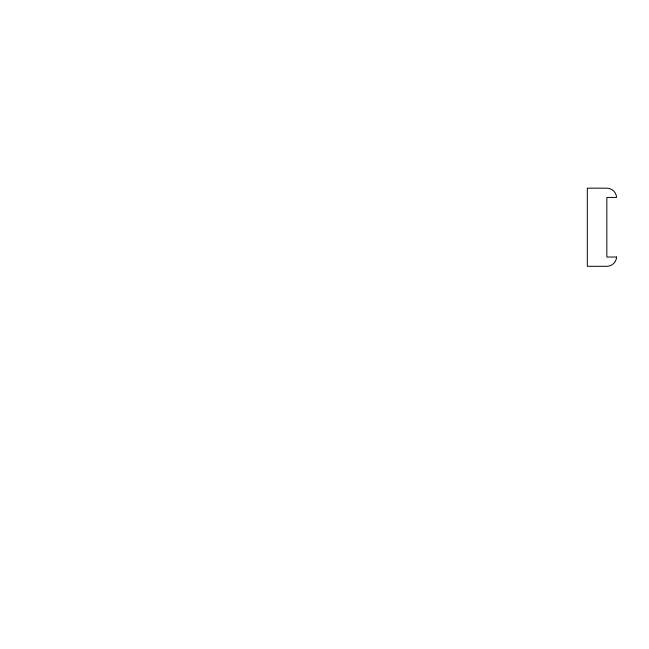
<?xml version="1.0" encoding="UTF-8"?>
<svg xmlns="http://www.w3.org/2000/svg" width="649" height="649" viewBox="0 0 649 649"><rect width="100%" height="100%" fill="white"/><g stroke="black" fill="none" stroke-linecap="round" stroke-linejoin="round"><path stroke-width="0.97" d="M616.55 257.028L616.282 259.073A9.767 9.767 0 0 1 606.847 266.309L587.313 266.309L587.313 188.169L606.847 188.169A9.767 9.767 0 0 1 616.282 195.414L616.55 197.45L606.847 197.45L606.847 257.028L616.55 257.028"/></g></svg>
